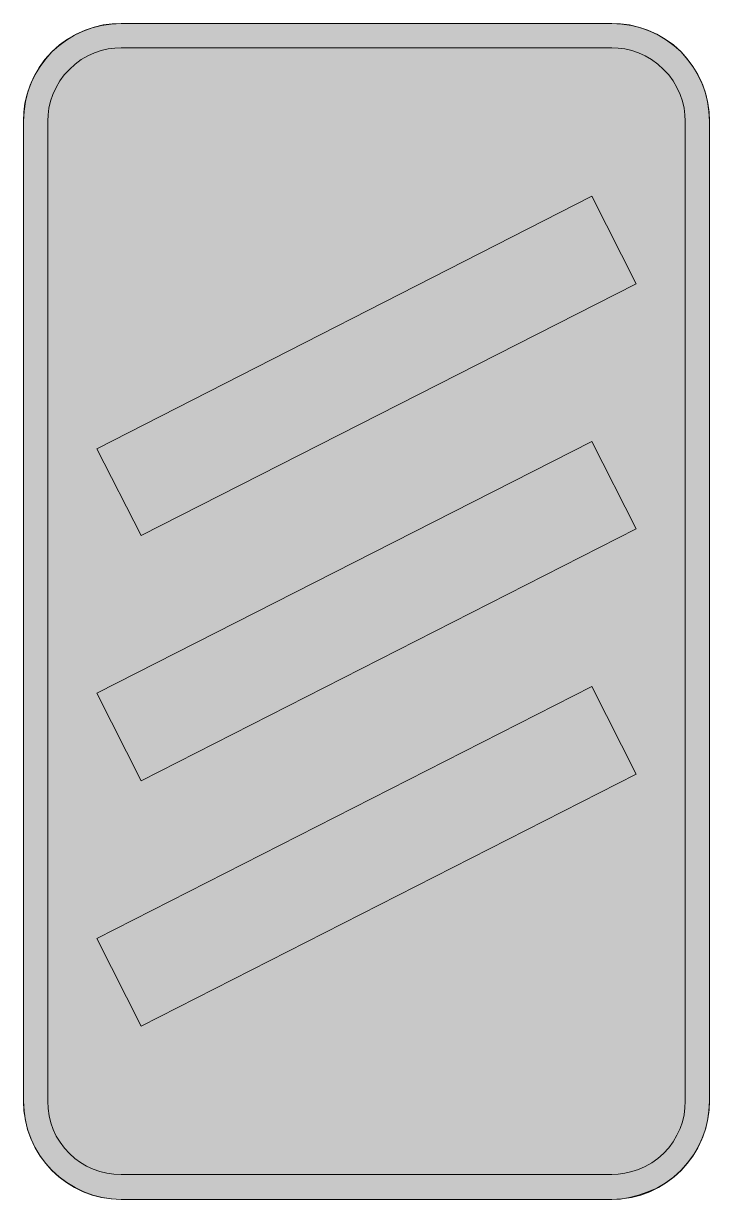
# Model space of a CAD drawing. Header units: metres. Extents: x 206 to 354, y 9 to 263.
import ezdxf

# ---------------------------------------------------------------- set-up
doc = ezdxf.new("R2010")
doc.units = ezdxf.units.M
for name, color, linetype, true_color in [('FILL_LIME_00FF00', 7, 'Continuous', 0x00ff00), ('FILL_WHITE_FFFFFF', 7, 'Continuous', 0xffffff), ('STROKE_LIME_00FF00', 7, 'Continuous', 0x00ff00)]:
    doc.layers.add(name, color=color, linetype=linetype, true_color=true_color)

msp = doc.modelspace()

# ---------------------------------------------------------------- hatches: boundary and pattern name
at = {"layer": 'FILL_LIME_00FF00', "true_color": 0x00ff00}
h = msp.add_hatch(color=7, dxfattribs=at)
h.dxf.hatch_style = 1
h.paths.add_polyline_path([(225.25, 14.66), (223.71, 14.88), (222.21, 15.24), (220.75, 15.75), (219.35, 16.39), (218.02, 17.16), (216.78, 18.06), (215.64, 19.08), (214.56, 20.27), (213.62, 21.54), (212.81, 22.87), (212.15, 24.28), (211.63, 25.74), (211.26, 27.26), (211.04, 28.82), (210.96, 30.42), (210.96, 241.92), (211.03, 243.3), (211.23, 244.73), (211.57, 246.2), (212.04, 247.68), (212.75, 249.16), (213.57, 250.58), (214.52, 251.91), (215.64, 253.08), (216.89, 254.22), (218.2, 255.22), (219.59, 256.04), (221.04, 256.68), (222.52, 257.15), (223.99, 257.49), (225.42, 257.69), (226.8, 257.76), (332.64, 257.76), (334.02, 257.69), (335.45, 257.49), (336.92, 257.15), (338.4, 256.68), (339.85, 256.04), (341.23, 255.22), (342.55, 254.22), (343.8, 253.08), (344.92, 251.91), (345.87, 250.58), (346.69, 249.16), (347.4, 247.68), (347.87, 246.2), (348.21, 244.73), (348.41, 243.3), (348.48, 241.92), (348.48, 30.42), (348.41, 28.93), (348.21, 27.45), (347.87, 25.96), (347.4, 24.48), (346.69, 23.03), (345.87, 21.64), (344.92, 20.33), (343.8, 19.08), (342.55, 18.04), (341.24, 17.1), (339.85, 16.3), (338.4, 15.66), (336.92, 15.19), (335.45, 14.85), (334.02, 14.65), (332.64, 14.58), (226.8, 14.58), (225.25, 14.66)])
at = {"layer": 'FILL_WHITE_FFFFFF', "true_color": 0xffffff}
h = msp.add_hatch(color=7, dxfattribs=at)
h.dxf.hatch_style = 1
h.paths.add_polyline_path([(224.72, 9.29), (222.67, 9.61), (220.66, 10.13), (218.72, 10.84), (216.86, 11.75), (215.08, 12.82), (213.41, 14.07), (211.86, 15.48), (210.46, 17.03), (209.23, 18.7), (208.18, 20.48), (207.31, 22.34), (206.63, 24.28), (206.14, 26.29), (205.84, 28.34), (205.74, 30.42), (205.74, 241.92), (205.81, 243.84), (206.05, 245.79), (206.5, 247.74), (207.18, 249.66), (208.06, 251.62), (209.11, 253.46), (210.37, 255.2), (211.86, 256.86), (213.52, 258.35), (215.26, 259.61), (217.1, 260.66), (219.06, 261.54), (220.98, 262.22), (222.93, 262.67), (224.88, 262.91), (226.8, 262.98), (332.64, 262.98), (334.53, 262.91), (336.44, 262.67), (338.39, 262.22), (340.38, 261.54), (342.34, 260.66), (344.18, 259.61), (345.92, 258.35), (347.58, 256.86), (348.99, 255.2), (350.26, 253.46), (351.35, 251.62), (352.26, 249.66), (352.94, 247.74), (353.38, 245.79), (353.63, 243.84), (353.7, 241.92), (353.7, 30.42), (353.63, 28.5), (353.38, 26.55), (352.94, 24.6), (352.26, 22.68), (351.35, 20.69), (350.26, 18.81), (348.99, 17.06), (347.58, 15.48), (345.92, 13.96), (344.18, 12.67), (342.34, 11.61), (340.38, 10.8), (338.39, 10.09), (336.44, 9.58), (334.53, 9.28), (332.64, 9.18), (226.8, 9.18), (224.72, 9.29)])
h = msp.add_hatch(color=7, dxfattribs=at)
h.dxf.hatch_style = 1
h.paths.add_polyline_path([(337.86, 206.82), (231.12, 152.46), (221.58, 171.18), (328.32, 225.72), (337.86, 206.82)])
h = msp.add_hatch(color=7, dxfattribs=at)
h.dxf.hatch_style = 1
h.paths.add_polyline_path([(337.86, 153.9), (231.12, 99.54), (221.58, 118.44), (328.32, 172.8), (337.86, 153.9)])
h = msp.add_hatch(color=7, dxfattribs=at)
h.dxf.hatch_style = 1
h.paths.add_polyline_path([(337.86, 100.98), (231.12, 46.62), (221.58, 65.52), (328.32, 119.88), (337.86, 100.98)])

# ---------------------------------------------------------------- linework, layer by layer
at = {"layer": 'FILL_LIME_00FF00', "lineweight": 0, "true_color": 0x00ff00}
msp.add_lwpolyline([(225.25, 14.66), (223.71, 14.88), (222.21, 15.24), (220.75, 15.75), (219.35, 16.39), (218.02, 17.16), (216.78, 18.06), (215.64, 19.08), (214.56, 20.27), (213.62, 21.54), (212.81, 22.87), (212.15, 24.28), (211.63, 25.74), (211.26, 27.26), (211.04, 28.82), (210.96, 30.42), (210.96, 241.92), (211.03, 243.3), (211.23, 244.73), (211.57, 246.2), (212.04, 247.68), (212.75, 249.16), (213.57, 250.58), (214.52, 251.91), (215.64, 253.08), (216.89, 254.22), (218.2, 255.22), (219.59, 256.04), (221.04, 256.68), (222.52, 257.15), (223.99, 257.49), (225.42, 257.69), (226.8, 257.76), (332.64, 257.76), (334.02, 257.69), (335.45, 257.49), (336.92, 257.15), (338.4, 256.68), (339.85, 256.04), (341.23, 255.22), (342.55, 254.22), (343.8, 253.08), (344.92, 251.91), (345.87, 250.58), (346.69, 249.16), (347.4, 247.68), (347.87, 246.2), (348.21, 244.73), (348.41, 243.3), (348.48, 241.92), (348.48, 30.42), (348.41, 28.93), (348.21, 27.45), (347.87, 25.96), (347.4, 24.48), (346.69, 23.03), (345.87, 21.64), (344.92, 20.33), (343.8, 19.08), (342.55, 18.04), (341.24, 17.1), (339.85, 16.3), (338.4, 15.66), (336.92, 15.19), (335.45, 14.85), (334.02, 14.65), (332.64, 14.58), (226.8, 14.58)], close=True, dxfattribs=at)
at = {"layer": 'FILL_WHITE_FFFFFF', "lineweight": 0, "true_color": 0xffffff}
msp.add_lwpolyline([(224.72, 9.29), (222.67, 9.61), (220.66, 10.13), (218.72, 10.84), (216.86, 11.75), (215.08, 12.82), (213.41, 14.07), (211.86, 15.48), (210.46, 17.03), (209.23, 18.7), (208.18, 20.48), (207.31, 22.34), (206.63, 24.28), (206.14, 26.29), (205.84, 28.34), (205.74, 30.42), (205.74, 241.92), (205.81, 243.84), (206.05, 245.79), (206.5, 247.74), (207.18, 249.66), (208.06, 251.62), (209.11, 253.46), (210.37, 255.2), (211.86, 256.86), (213.52, 258.35), (215.26, 259.61), (217.1, 260.66), (219.06, 261.54), (220.98, 262.22), (222.93, 262.67), (224.88, 262.91), (226.8, 262.98), (332.64, 262.98), (334.53, 262.91), (336.44, 262.67), (338.39, 262.22), (340.38, 261.54), (342.34, 260.66), (344.18, 259.61), (345.92, 258.35), (347.58, 256.86), (348.99, 255.2), (350.26, 253.46), (351.35, 251.62), (352.26, 249.66), (352.94, 247.74), (353.38, 245.79), (353.63, 243.84), (353.7, 241.92), (353.7, 30.42), (353.63, 28.5), (353.38, 26.55), (352.94, 24.6), (352.26, 22.68), (351.35, 20.69), (350.26, 18.81), (348.99, 17.06), (347.58, 15.48), (345.92, 13.96), (344.18, 12.67), (342.34, 11.61), (340.38, 10.8), (338.39, 10.09), (336.44, 9.58), (334.53, 9.28), (332.64, 9.18), (226.8, 9.18)], close=True, dxfattribs=at)
at = {"layer": 'FILL_WHITE_FFFFFF', "lineweight": 0, "true_color": 0x00ff00}
for points in [[(337.86, 206.82), (231.12, 152.46), (221.58, 171.18), (328.32, 225.72)], [(337.86, 153.9), (231.12, 99.54), (221.58, 118.44), (328.32, 172.8)], [(337.86, 100.98), (231.12, 46.62), (221.58, 65.52), (328.32, 119.88)]]:
    msp.add_lwpolyline(points, close=True, dxfattribs=at)
at = {"layer": 'STROKE_LIME_00FF00', "lineweight": 0, "true_color": 0x00ff00}
for points in [[(205.74, 241.92), (205.85, 244.08), (206.17, 246.18), (206.68, 248.21), (207.39, 250.15), (208.27, 251.99), (209.32, 253.73), (210.53, 255.34), (211.88, 256.84), (213.38, 258.19), (214.99, 259.4), (216.73, 260.45), (218.57, 261.33), (220.51, 262.04), (222.54, 262.55), (224.64, 262.87), (226.8, 262.98)], [(226.8, 262.98), (332.64, 262.98)], [(332.64, 262.98), (334.8, 262.87), (336.9, 262.55), (338.93, 262.04), (340.87, 261.33), (342.71, 260.45), (344.45, 259.4), (346.06, 258.19), (347.56, 256.84), (348.91, 255.34), (350.12, 253.73), (351.17, 251.99), (352.05, 250.15), (352.76, 248.21), (353.27, 246.18), (353.59, 244.08), (353.7, 241.92)], [(205.74, 30.42), (205.74, 241.92)], [(353.7, 241.92), (353.7, 30.42)], [(226.8, 9.18), (224.64, 9.29), (222.54, 9.61), (220.51, 10.14), (218.57, 10.85), (216.73, 11.75), (214.99, 12.82), (213.38, 14.04), (211.88, 15.41), (210.53, 16.92), (209.32, 18.56), (208.27, 20.31), (207.39, 22.17), (206.68, 24.12), (206.17, 26.15), (205.85, 28.25), (205.74, 30.42)], [(353.7, 30.42), (353.59, 28.25), (353.27, 26.15), (352.76, 24.12), (352.05, 22.17), (351.17, 20.31), (350.12, 18.56), (348.91, 16.92), (347.56, 15.41), (346.06, 14.04), (344.45, 12.82), (342.71, 11.75), (340.87, 10.85), (338.93, 10.14), (336.9, 9.61), (334.8, 9.29), (332.64, 9.18)], [(332.64, 9.18), (226.8, 9.18)]]:
    msp.add_lwpolyline(points, dxfattribs=at)

doc.saveas('drawing.dxf')
